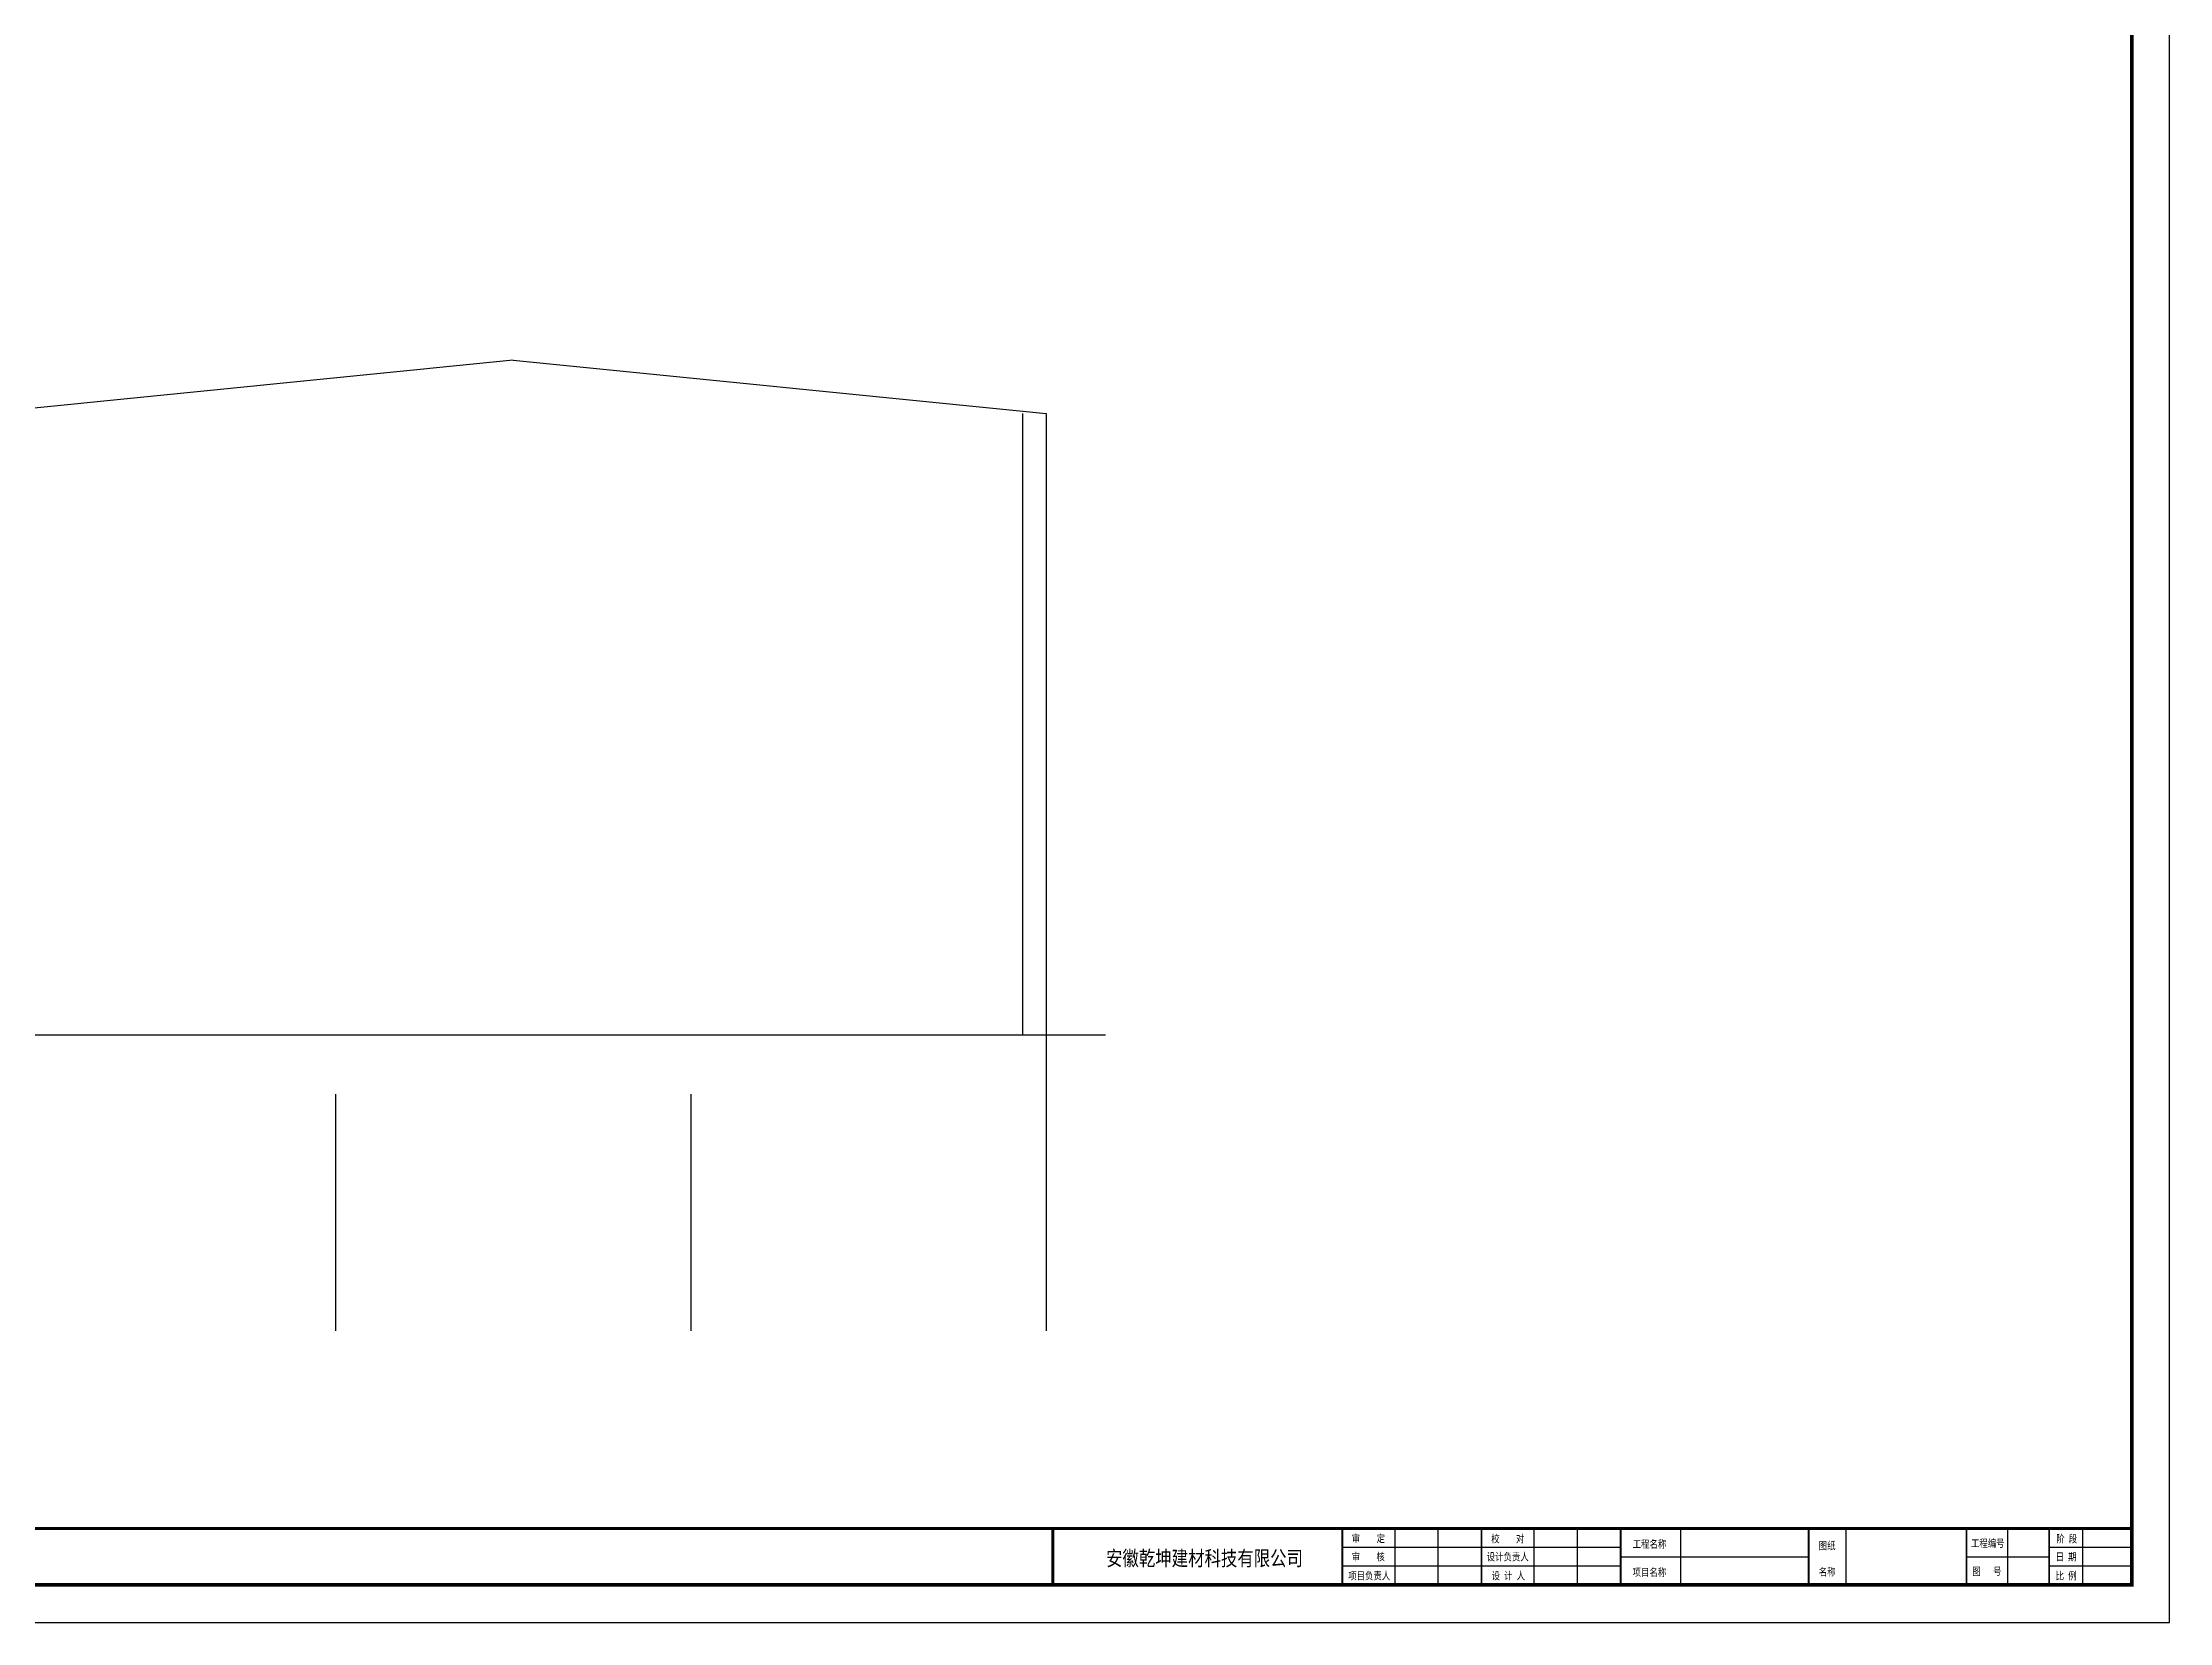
# Model space of a CAD drawing. Extents: x -125668 to 750753, y -248879 to 73241.
# Drawn here: x 623435 to 659352, y -4067 to 22627 of the extents above; entities that cross this region are included whole.
import ezdxf

# ---------------------------------------------------------------- set-up
doc = ezdxf.new("R2010")
doc.units = 0
doc.header["$LTSCALE"] = 1000
doc.header["$MEASUREMENT"] = 0
for name, color, linetype in [('_TCH_MASK', 7, 'Continuous'), ('AXIS', 3, 'Continuous'), ('DOTE', 1, 'Continuous'), ('PUB_TITLE', 4, 'Continuous')]:
    doc.layers.add(name, color=color, linetype=linetype)
doc.styles.get("Standard").update_dxf_attribs({"font": 'gbenor.shx', "bigfont": 'gbcbig.shx'})
doc.styles.add('图框', font='')
doc.styles.get('图框').set_extended_font_data('SimSun')

# ---------------------------------------------------------------- blocks, each defined once
blk = doc.blocks.new('新块')
for p, q in [((-8240, 400), (-8240, 1000)), ((-7780, 400), (-7780, 1000)), ((-6760, 400), (-6760, 1000)), ((-6300, 400), (-6300, 1000)), ((-5200, 400), (-5200, 1000)), ((-3440, 400), (-3440, 1000)), ((-1720, 400), (-1720, 1000)), ((-920, 400), (-920, 1000)), ((-400, 400), (-400, 1000)), ((-5840, 800), (-8800, 800)), ((-5840, 700), (-3840, 700)), ((-2160, 700), (-1280, 700)), ((-400, 800), (-1280, 800)), ((-5840, 600), (-8800, 600)), ((-400, 600), (-1280, 600))]:
    blk.add_line(p, q)
for points, const_width in [([(-11880, 400), (-11880, 1000), (-400, 1000)], 32), ([(-8800, 400), (-8800, 1000)], 20), ([(-7320, 400), (-7320, 1000)], 20), ([(-5840, 400), (-5840, 1000)], 20), ([(-3840, 400), (-3840, 1000)], 20), ([(-2160, 400), (-2160, 1000)], 20), ([(-1280, 400), (-1280, 1000)], 20)]:
    blk.add_lwpolyline(points, dxfattribs=dict(const_width=const_width))
at = {"layer": 'PUB_TITLE'}
blk.add_lwpolyline([(-47560, 0), (0, 0), (0, 33640), (-47560, 33640)], close=True, dxfattribs=at)
at = {"layer": 'PUB_TITLE', "const_width": 40}
blk.add_lwpolyline([(-46560, 400), (-400, 400), (-400, 33240), (-46560, 33240)], close=True, dxfattribs=at)
at = {"layer": 'PUB_TITLE', "const_width": 32}
blk.add_lwpolyline([(-400, 1000), (-46560, 1000)], dxfattribs=at)
at = {"style": '图框', "width": 0.8}
for s, height, p in [('审    定', 80, (-8701, 854)), ('校    对', 80, (-7217, 851)), ('阶 段', 80, (-1205, 851)), ('安徽乾坤建材科技有限公司', 160, (-11315, 604)), ('审    核', 80, (-8702, 659)), ('设计负责人', 80, (-7265, 659)), ('工程名称', 80, (-5712, 794)), ('图纸', 80, (-3732, 778)), ('工程编号', 80, (-2112, 803)), ('日 期', 80, (-1212, 659)), ('项目负责人', 80, (-8739, 457)), ('设 计 人', 80, (-7213, 457)), ('项目名称', 80, (-5712, 494)), ('名称', 80, (-3732, 498)), ('图   号', 80, (-2098, 504)), ('比 例', 80, (-1211, 457))]:
    blk.add_text(s, height=height, dxfattribs=at).set_placement(p)
for tag, p in [('审定人', (-8147, 838)), ('校对', (-6621, 837)), ('工程名称', (-5026, 781)), ('阶段', (-810, 832)), ('审核人', (-8147, 641)), ('设计负责人', (-6745, 649)), ('图名', (-3347, 649)), ('日期', (-905, 632)), ('项目负责人', (-8228, 444)), ('设计人', (-6659, 447)), ('项目名称', (-5026, 479)), ('图号', (-1657, 502)), ('比例', (-810, 446))]:
    blk.add_attdef(tag, p, '', height=120)

msp = doc.modelspace()

# ---------------------------------------------------------------- linework, layer by layer
for q in [(622383, 16358.5), (640383, 16358.5)]:
    msp.add_line((631383, 17258.5), q)
at = {"layer": 'AXIS'}
for p, q in [((628383, 4858.5), (628383, 858.5)), ((634383, 4858.5), (634383, 858.5)), ((640383, 4858.5), (640383, 858.5))]:
    msp.add_line(p, q, dxfattribs=at)
at = {"layer": 'DOTE'}
for p, q in [((639983, 16358.5), (639983, 5858.5)), ((640383, 16358.5), (640383, 4858.5)), ((603383, 5858.5), (641383, 5858.5))]:
    msp.add_line(p, q, dxfattribs=at)

# ---------------------------------------------------------------- block references
at = {"layer": '_TCH_MASK', "color": 0, "lineweight": 15, "xscale": 1.587037197983591, "yscale": 1.587037197736208, "zscale": 1.587037197782295}
msp.add_blockref('新块', (659352.3, -4067.3), dxfattribs=at)

doc.saveas('drawing.dxf')
